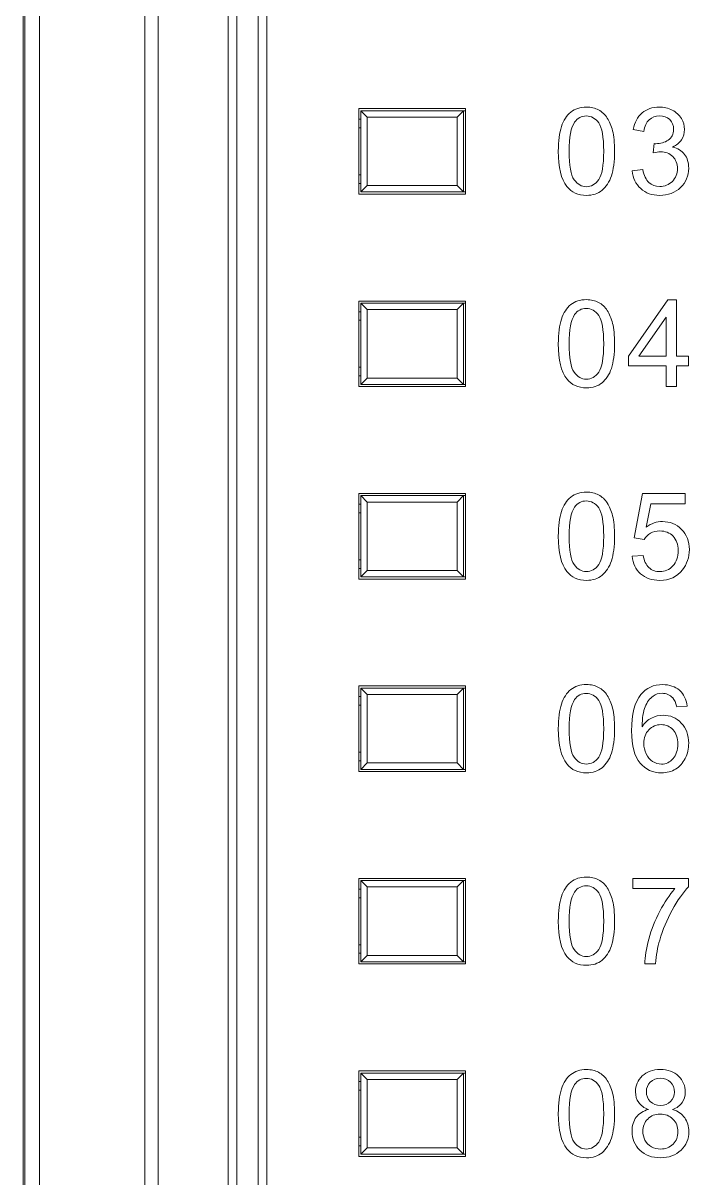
# Model space of a CAD drawing. Header units: millimetres. Extents: x 33157 to 59611, y -29750 to 1750.
# Drawn here: x 53530.83 to 53546.43, y -3636.7 to -3609.7 of the extents above; entities that cross this region are included whole.
import ezdxf

# ---------------------------------------------------------------- set-up
doc = ezdxf.new("R2010")
doc.units = ezdxf.units.MM
doc.layers.add('layer 1', color=7, linetype='Continuous', lineweight=18)

msp = doc.modelspace()

# ---------------------------------------------------------------- linework, layer by layer
at = {"layer": 'layer 1', "lineweight": 9}
for p, q in [((53530.832, -3583.449), (53530.832, -3681.948)), ((53530.87, -3584.113), (53530.87, -3681.284)), ((53531.212, -3584.113), (53531.212, -3681.284)), ((53533.678, -3588.429), (53533.678, -3676.968)), ((53533.994, -3588.429), (53533.994, -3676.968)), ((53535.632, -3588.699), (53535.632, -3676.698)), ((53535.832, -3588.699), (53535.832, -3676.698)), ((53536.332, -3588.699), (53536.332, -3676.698)), ((53536.532, -3588.699), (53536.532, -3676.698)), ((53538.682, -3611.699), (53538.682, -3613.699)), ((53538.732, -3611.749), (53538.732, -3613.649)), ((53541.132, -3611.749), (53541.132, -3613.649)), ((53541.182, -3611.699), (53541.182, -3613.699)), ((53538.882, -3611.899), (53538.882, -3613.499)), ((53540.982, -3611.899), (53540.982, -3613.499)), ((53538.682, -3616.199), (53538.682, -3618.199)), ((53538.732, -3616.249), (53538.732, -3618.149)), ((53541.132, -3616.249), (53541.132, -3618.149)), ((53541.182, -3616.199), (53541.182, -3618.199)), ((53538.882, -3616.399), (53538.882, -3617.999)), ((53540.982, -3616.399), (53540.982, -3617.999)), ((53538.682, -3620.699), (53538.682, -3622.699)), ((53541.182, -3620.699), (53541.182, -3622.699)), ((53538.732, -3620.749), (53538.732, -3622.649)), ((53538.882, -3620.899), (53538.882, -3622.499)), ((53540.982, -3620.899), (53540.982, -3622.499)), ((53541.132, -3620.749), (53541.132, -3622.649)), ((53538.682, -3625.199), (53538.682, -3627.199)), ((53538.732, -3625.249), (53538.732, -3627.149)), ((53541.132, -3625.249), (53541.132, -3627.149)), ((53541.182, -3625.199), (53541.182, -3627.199)), ((53538.882, -3625.399), (53538.882, -3626.999)), ((53540.982, -3625.399), (53540.982, -3626.999)), ((53538.682, -3629.699), (53538.682, -3631.699)), ((53538.732, -3629.749), (53538.732, -3631.649)), ((53541.132, -3629.749), (53541.132, -3631.649)), ((53541.182, -3629.699), (53541.182, -3631.699)), ((53538.882, -3629.899), (53538.882, -3631.499)), ((53540.982, -3629.899), (53540.982, -3631.499)), ((53538.682, -3634.199), (53538.682, -3636.199)), ((53541.182, -3634.199), (53541.182, -3636.199)), ((53538.732, -3634.249), (53538.732, -3636.149)), ((53538.882, -3634.399), (53538.882, -3635.999)), ((53540.982, -3634.399), (53540.982, -3635.999)), ((53541.132, -3634.249), (53541.132, -3636.149))]:
    msp.add_line(p, q, dxfattribs=at)
for points in [[(53541.182, -3611.699), (53541.182, -3611.699), (53538.682, -3611.699), (53538.682, -3611.699)], [(53538.732, -3611.749), (53538.732, -3611.749), (53541.182, -3611.749), (53541.182, -3611.749)], [(53538.732, -3611.749), (53538.732, -3611.749), (53538.882, -3611.899), (53538.882, -3611.899)], [(53541.132, -3611.749), (53541.132, -3611.749), (53540.982, -3611.899), (53540.982, -3611.899)], [(53538.732, -3611.949), (53538.732, -3611.949), (53538.682, -3611.949), (53538.682, -3611.949)], [(53540.982, -3611.899), (53540.982, -3611.899), (53538.882, -3611.899), (53538.882, -3611.899)], [(53538.732, -3612.149), (53538.732, -3612.149), (53538.682, -3612.149), (53538.682, -3612.149)], [(53538.682, -3613.249), (53538.682, -3613.249), (53538.732, -3613.249), (53538.732, -3613.249)], [(53538.682, -3613.449), (53538.682, -3613.449), (53538.732, -3613.449), (53538.732, -3613.449)], [(53538.732, -3613.649), (53538.732, -3613.649), (53541.182, -3613.649), (53541.182, -3613.649)], [(53538.732, -3613.649), (53538.732, -3613.649), (53538.882, -3613.499), (53538.882, -3613.499)], [(53538.882, -3613.499), (53538.882, -3613.499), (53540.982, -3613.499), (53540.982, -3613.499)], [(53541.132, -3613.649), (53541.132, -3613.649), (53540.982, -3613.499), (53540.982, -3613.499)], [(53538.682, -3613.699), (53538.682, -3613.699), (53541.182, -3613.699), (53541.182, -3613.699)], [(53541.182, -3616.199), (53541.182, -3616.199), (53538.682, -3616.199), (53538.682, -3616.199)], [(53538.732, -3616.249), (53538.732, -3616.249), (53541.182, -3616.249), (53541.182, -3616.249)], [(53538.732, -3616.249), (53538.732, -3616.249), (53538.882, -3616.399), (53538.882, -3616.399)], [(53541.132, -3616.249), (53541.132, -3616.249), (53540.982, -3616.399), (53540.982, -3616.399)], [(53538.732, -3616.449), (53538.732, -3616.449), (53538.682, -3616.449), (53538.682, -3616.449)], [(53538.732, -3616.649), (53538.732, -3616.649), (53538.682, -3616.649), (53538.682, -3616.649)], [(53540.982, -3616.399), (53540.982, -3616.399), (53538.882, -3616.399), (53538.882, -3616.399)], [(53538.682, -3617.749), (53538.682, -3617.749), (53538.732, -3617.749), (53538.732, -3617.749)], [(53538.682, -3617.949), (53538.682, -3617.949), (53538.732, -3617.949), (53538.732, -3617.949)], [(53538.732, -3618.149), (53538.732, -3618.149), (53538.882, -3617.999), (53538.882, -3617.999)], [(53538.882, -3617.999), (53538.882, -3617.999), (53540.982, -3617.999), (53540.982, -3617.999)], [(53541.132, -3618.149), (53541.132, -3618.149), (53540.982, -3617.999), (53540.982, -3617.999)], [(53538.682, -3618.199), (53538.682, -3618.199), (53541.182, -3618.199), (53541.182, -3618.199)], [(53538.732, -3618.149), (53538.732, -3618.149), (53541.182, -3618.149), (53541.182, -3618.149)], [(53541.182, -3620.699), (53541.182, -3620.699), (53538.682, -3620.699), (53538.682, -3620.699)], [(53538.732, -3620.949), (53538.732, -3620.949), (53538.682, -3620.949), (53538.682, -3620.949)], [(53538.732, -3620.749), (53538.732, -3620.749), (53541.182, -3620.749), (53541.182, -3620.749)], [(53538.732, -3620.749), (53538.732, -3620.749), (53538.882, -3620.899), (53538.882, -3620.899)], [(53540.982, -3620.899), (53540.982, -3620.899), (53538.882, -3620.899), (53538.882, -3620.899)], [(53541.132, -3620.749), (53541.132, -3620.749), (53540.982, -3620.899), (53540.982, -3620.899)], [(53538.732, -3621.149), (53538.732, -3621.149), (53538.682, -3621.149), (53538.682, -3621.149)], [(53538.682, -3622.249), (53538.682, -3622.249), (53538.732, -3622.249), (53538.732, -3622.249)], [(53538.682, -3622.449), (53538.682, -3622.449), (53538.732, -3622.449), (53538.732, -3622.449)], [(53538.732, -3622.649), (53538.732, -3622.649), (53538.882, -3622.499), (53538.882, -3622.499)], [(53538.882, -3622.499), (53538.882, -3622.499), (53540.982, -3622.499), (53540.982, -3622.499)], [(53541.132, -3622.649), (53541.132, -3622.649), (53540.982, -3622.499), (53540.982, -3622.499)], [(53538.682, -3622.699), (53538.682, -3622.699), (53541.182, -3622.699), (53541.182, -3622.699)], [(53538.732, -3622.649), (53538.732, -3622.649), (53541.182, -3622.649), (53541.182, -3622.649)], [(53541.182, -3625.199), (53541.182, -3625.199), (53538.682, -3625.199), (53538.682, -3625.199)], [(53538.732, -3625.249), (53538.732, -3625.249), (53541.182, -3625.249), (53541.182, -3625.249)], [(53538.732, -3625.249), (53538.732, -3625.249), (53538.882, -3625.399), (53538.882, -3625.399)], [(53541.132, -3625.249), (53541.132, -3625.249), (53540.982, -3625.399), (53540.982, -3625.399)], [(53538.732, -3625.449), (53538.732, -3625.449), (53538.682, -3625.449), (53538.682, -3625.449)], [(53540.982, -3625.399), (53540.982, -3625.399), (53538.882, -3625.399), (53538.882, -3625.399)], [(53538.732, -3625.649), (53538.732, -3625.649), (53538.682, -3625.649), (53538.682, -3625.649)], [(53538.682, -3626.749), (53538.682, -3626.749), (53538.732, -3626.749), (53538.732, -3626.749)], [(53538.682, -3626.949), (53538.682, -3626.949), (53538.732, -3626.949), (53538.732, -3626.949)], [(53538.732, -3627.149), (53538.732, -3627.149), (53541.182, -3627.149), (53541.182, -3627.149)], [(53538.732, -3627.149), (53538.732, -3627.149), (53538.882, -3626.999), (53538.882, -3626.999)], [(53538.882, -3626.999), (53538.882, -3626.999), (53540.982, -3626.999), (53540.982, -3626.999)], [(53541.132, -3627.149), (53541.132, -3627.149), (53540.982, -3626.999), (53540.982, -3626.999)], [(53538.682, -3627.199), (53538.682, -3627.199), (53541.182, -3627.199), (53541.182, -3627.199)], [(53541.182, -3629.699), (53541.182, -3629.699), (53538.682, -3629.699), (53538.682, -3629.699)], [(53538.732, -3629.749), (53538.732, -3629.749), (53541.182, -3629.749), (53541.182, -3629.749)], [(53538.732, -3629.749), (53538.732, -3629.749), (53538.882, -3629.899), (53538.882, -3629.899)], [(53541.132, -3629.749), (53541.132, -3629.749), (53540.982, -3629.899), (53540.982, -3629.899)], [(53538.732, -3629.949), (53538.732, -3629.949), (53538.682, -3629.949), (53538.682, -3629.949)], [(53538.732, -3630.149), (53538.732, -3630.149), (53538.682, -3630.149), (53538.682, -3630.149)], [(53540.982, -3629.899), (53540.982, -3629.899), (53538.882, -3629.899), (53538.882, -3629.899)], [(53538.682, -3631.249), (53538.682, -3631.249), (53538.732, -3631.249), (53538.732, -3631.249)], [(53538.682, -3631.449), (53538.682, -3631.449), (53538.732, -3631.449), (53538.732, -3631.449)], [(53538.732, -3631.649), (53538.732, -3631.649), (53538.882, -3631.499), (53538.882, -3631.499)], [(53538.882, -3631.499), (53538.882, -3631.499), (53540.982, -3631.499), (53540.982, -3631.499)], [(53541.132, -3631.649), (53541.132, -3631.649), (53540.982, -3631.499), (53540.982, -3631.499)], [(53538.682, -3631.699), (53538.682, -3631.699), (53541.182, -3631.699), (53541.182, -3631.699)], [(53538.732, -3631.649), (53538.732, -3631.649), (53541.182, -3631.649), (53541.182, -3631.649)], [(53541.182, -3634.199), (53541.182, -3634.199), (53538.682, -3634.199), (53538.682, -3634.199)], [(53538.732, -3634.449), (53538.732, -3634.449), (53538.682, -3634.449), (53538.682, -3634.449)], [(53538.732, -3634.249), (53538.732, -3634.249), (53541.182, -3634.249), (53541.182, -3634.249)], [(53538.732, -3634.249), (53538.732, -3634.249), (53538.882, -3634.399), (53538.882, -3634.399)], [(53540.982, -3634.399), (53540.982, -3634.399), (53538.882, -3634.399), (53538.882, -3634.399)], [(53541.132, -3634.249), (53541.132, -3634.249), (53540.982, -3634.399), (53540.982, -3634.399)], [(53538.732, -3634.649), (53538.732, -3634.649), (53538.682, -3634.649), (53538.682, -3634.649)], [(53538.682, -3635.749), (53538.682, -3635.749), (53538.732, -3635.749), (53538.732, -3635.749)], [(53538.682, -3635.949), (53538.682, -3635.949), (53538.732, -3635.949), (53538.732, -3635.949)], [(53538.732, -3636.149), (53538.732, -3636.149), (53538.882, -3635.999), (53538.882, -3635.999)], [(53538.882, -3635.999), (53538.882, -3635.999), (53540.982, -3635.999), (53540.982, -3635.999)], [(53541.132, -3636.149), (53541.132, -3636.149), (53540.982, -3635.999), (53540.982, -3635.999)], [(53538.682, -3636.199), (53538.682, -3636.199), (53541.182, -3636.199), (53541.182, -3636.199)], [(53538.732, -3636.149), (53538.732, -3636.149), (53541.182, -3636.149), (53541.182, -3636.149)]]:
    msp.add_open_spline(points, degree=3, dxfattribs=at)
at = {"layer": 'layer 1'}
for points, knots in [([(53543.35, -3612.698), (53543.35, -3612.459), (53543.375, -3612.267), (53543.424, -3612.121), (53543.473, -3611.974), (53543.546, -3611.862), (53543.643, -3611.783), (53543.739, -3611.705), (53543.861, -3611.666), (53544.008, -3611.666), (53544.116, -3611.666), (53544.211, -3611.688), (53544.293, -3611.731), (53544.375, -3611.775), (53544.443, -3611.838), (53544.496, -3611.92), (53544.548, -3612.002), (53544.59, -3612.102), (53544.62, -3612.22), (53544.65, -3612.339), (53544.666, -3612.498), (53544.666, -3612.698), (53544.666, -3612.935), (53544.641, -3613.127), (53544.593, -3613.273), (53544.544, -3613.419), (53544.471, -3613.531), (53544.374, -3613.61), (53544.278, -3613.689), (53544.156, -3613.729), (53544.008, -3613.729), (53543.814, -3613.729), (53543.661, -3613.66), (53543.55, -3613.521), (53543.417, -3613.352), (53543.35, -3613.077), (53543.35, -3612.698)], [0, 0, 0, 0, 140359.921363, 140359.921363, 140359.921363, 280719.842726, 280719.842726, 280719.842726, 421079.76409, 421079.76409, 421079.76409, 561439.685453, 561439.685453, 561439.685453, 701799.606816, 701799.606816, 701799.606816, 842159.528179, 842159.528179, 842159.528179, 982519.449542, 982519.449542, 982519.449542, 1122879.370906, 1122879.370906, 1122879.370906, 1263239.292269, 1263239.292269, 1263239.292269, 1403599.213632, 1403599.213632, 1403599.213632, 1543959.134995, 1543959.134995, 1543959.134995, 1684319.056358, 1684319.056358, 1684319.056358, 1684319.056358]), ([(53545.077, -3613.159), (53545.077, -3613.159), (53545.325, -3613.125), (53545.325, -3613.125), (53545.354, -3613.266), (53545.402, -3613.368), (53545.47, -3613.43), (53545.538, -3613.492), (53545.622, -3613.523), (53545.721, -3613.523), (53545.839, -3613.523), (53545.938, -3613.482), (53546.018, -3613.402), (53546.098, -3613.321), (53546.138, -3613.22), (53546.138, -3613.101), (53546.138, -3612.987), (53546.101, -3612.893), (53546.026, -3612.819), (53545.952, -3612.745), (53545.857, -3612.708), (53545.742, -3612.708), (53545.695, -3612.708), (53545.637, -3612.717), (53545.566, -3612.736), (53545.566, -3612.736), (53545.594, -3612.518), (53545.594, -3612.518), (53545.611, -3612.52), (53545.624, -3612.521), (53545.634, -3612.521), (53545.74, -3612.521), (53545.835, -3612.493), (53545.921, -3612.438), (53546.005, -3612.383), (53546.048, -3612.299), (53546.048, -3612.184), (53546.048, -3612.093), (53546.017, -3612.018), (53545.955, -3611.958), (53545.893, -3611.899), (53545.814, -3611.869), (53545.716, -3611.869), (53545.62, -3611.869), (53545.539, -3611.9), (53545.475, -3611.961), (53545.41, -3612.022), (53545.369, -3612.114), (53545.351, -3612.236), (53545.351, -3612.236), (53545.102, -3612.191), (53545.102, -3612.191), (53545.133, -3612.024), (53545.201, -3611.895), (53545.309, -3611.803), (53545.416, -3611.712), (53545.55, -3611.666), (53545.71, -3611.666), (53545.82, -3611.666), (53545.922, -3611.689), (53546.015, -3611.737), (53546.108, -3611.784), (53546.179, -3611.848), (53546.228, -3611.93), (53546.277, -3612.012), (53546.302, -3612.098), (53546.302, -3612.19), (53546.302, -3612.277), (53546.278, -3612.356), (53546.232, -3612.427), (53546.184, -3612.499), (53546.115, -3612.556), (53546.023, -3612.598), (53546.143, -3612.625), (53546.235, -3612.683), (53546.302, -3612.77), (53546.367, -3612.856), (53546.4, -3612.966), (53546.4, -3613.096), (53546.4, -3613.272), (53546.336, -3613.422), (53546.208, -3613.545), (53546.079, -3613.668), (53545.916, -3613.729), (53545.719, -3613.729), (53545.542, -3613.729), (53545.395, -3613.676), (53545.278, -3613.57), (53545.16, -3613.464), (53545.093, -3613.327), (53545.077, -3613.159)], [0, 0, 0, 0, 136442.40386, 136442.40386, 136442.40386, 272884.807719, 272884.807719, 272884.807719, 409327.211579, 409327.211579, 409327.211579, 545769.615439, 545769.615439, 545769.615439, 682212.019298, 682212.019298, 682212.019298, 818654.423158, 818654.423158, 818654.423158, 955096.827018, 955096.827018, 955096.827018, 1091539.230878, 1091539.230878, 1091539.230878, 1227981.634737, 1227981.634737, 1227981.634737, 1364424.038597, 1364424.038597, 1364424.038597, 1500866.442457, 1500866.442457, 1500866.442457, 1637308.846316, 1637308.846316, 1637308.846316, 1773751.250176, 1773751.250176, 1773751.250176, 1910193.654036, 1910193.654036, 1910193.654036, 2046636.057895, 2046636.057895, 2046636.057895, 2183078.461755, 2183078.461755, 2183078.461755, 2319520.865615, 2319520.865615, 2319520.865615, 2455963.269474, 2455963.269474, 2455963.269474, 2592405.673334, 2592405.673334, 2592405.673334, 2728848.077194, 2728848.077194, 2728848.077194, 2865290.481053, 2865290.481053, 2865290.481053, 3001732.884913, 3001732.884913, 3001732.884913, 3138175.288773, 3138175.288773, 3138175.288773, 3274617.692633, 3274617.692633, 3274617.692633, 3411060.096492, 3411060.096492, 3411060.096492, 3547502.500352, 3547502.500352, 3547502.500352, 3683944.904212, 3683944.904212, 3683944.904212, 3820387.308071, 3820387.308071, 3820387.308071, 3956829.711931, 3956829.711931, 3956829.711931, 4093272.115791, 4093272.115791, 4093272.115791, 4093272.115791]), ([(53543.604, -3612.699), (53543.604, -3613.031), (53543.643, -3613.252), (53543.721, -3613.362), (53543.798, -3613.471), (53543.894, -3613.526), (53544.008, -3613.526), (53544.122, -3613.526), (53544.218, -3613.471), (53544.295, -3613.361), (53544.373, -3613.251), (53544.412, -3613.03), (53544.412, -3612.699), (53544.412, -3612.366), (53544.373, -3612.145), (53544.295, -3612.036), (53544.218, -3611.926), (53544.121, -3611.872), (53544.005, -3611.872), (53543.891, -3611.872), (53543.8, -3611.92), (53543.732, -3612.017), (53543.647, -3612.14), (53543.604, -3612.367), (53543.604, -3612.699)], [0, 0, 0, 0, 143627.465312, 143627.465312, 143627.465312, 287254.930623, 287254.930623, 287254.930623, 430882.395935, 430882.395935, 430882.395935, 574509.861246, 574509.861246, 574509.861246, 718137.326558, 718137.326558, 718137.326558, 861764.791869, 861764.791869, 861764.791869, 1005392.257181, 1005392.257181, 1005392.257181, 1149019.722492, 1149019.722492, 1149019.722492, 1149019.722492]), ([(53543.35, -3617.199), (53543.35, -3616.96), (53543.375, -3616.767), (53543.424, -3616.621), (53543.473, -3616.475), (53543.546, -3616.363), (53543.643, -3616.284), (53543.739, -3616.206), (53543.861, -3616.167), (53544.008, -3616.167), (53544.116, -3616.167), (53544.211, -3616.188), (53544.294, -3616.232), (53544.375, -3616.276), (53544.443, -3616.339), (53544.496, -3616.421), (53544.549, -3616.503), (53544.59, -3616.603), (53544.62, -3616.721), (53544.651, -3616.839), (53544.666, -3616.999), (53544.666, -3617.199), (53544.666, -3617.436), (53544.641, -3617.628), (53544.593, -3617.773), (53544.544, -3617.92), (53544.471, -3618.032), (53544.374, -3618.111), (53544.278, -3618.19), (53544.156, -3618.23), (53544.008, -3618.23), (53543.814, -3618.23), (53543.661, -3618.16), (53543.55, -3618.022), (53543.417, -3617.852), (53543.35, -3617.578), (53543.35, -3617.199)], [0, 0, 0, 0, 140366.138497, 140366.138497, 140366.138497, 280732.276993, 280732.276993, 280732.276993, 421098.41549, 421098.41549, 421098.41549, 561464.553986, 561464.553986, 561464.553986, 701830.692483, 701830.692483, 701830.692483, 842196.830979, 842196.830979, 842196.830979, 982562.969476, 982562.969476, 982562.969476, 1122929.107973, 1122929.107973, 1122929.107973, 1263295.246469, 1263295.246469, 1263295.246469, 1403661.384966, 1403661.384966, 1403661.384966, 1544027.523462, 1544027.523462, 1544027.523462, 1684393.661959, 1684393.661959, 1684393.661959, 1684393.661959]), ([(53543.604, -3617.2), (53543.604, -3617.532), (53543.643, -3617.753), (53543.721, -3617.862), (53543.798, -3617.972), (53543.894, -3618.026), (53544.008, -3618.026), (53544.122, -3618.026), (53544.218, -3617.971), (53544.295, -3617.862), (53544.373, -3617.752), (53544.412, -3617.531), (53544.412, -3617.2), (53544.412, -3616.867), (53544.373, -3616.646), (53544.295, -3616.537), (53544.218, -3616.427), (53544.121, -3616.373), (53544.005, -3616.373), (53543.891, -3616.373), (53543.8, -3616.421), (53543.732, -3616.517), (53543.647, -3616.64), (53543.604, -3616.868), (53543.604, -3617.2)], [0, 0, 0, 0, 143633.827863, 143633.827863, 143633.827863, 287267.655725, 287267.655725, 287267.655725, 430901.483588, 430901.483588, 430901.483588, 574535.311451, 574535.311451, 574535.311451, 718169.139314, 718169.139314, 718169.139314, 861802.967176, 861802.967176, 861802.967176, 1005436.795039, 1005436.795039, 1005436.795039, 1149070.622902, 1149070.622902, 1149070.622902, 1149070.622902]), ([(53545.87, -3618.196), (53545.87, -3618.196), (53545.87, -3617.713), (53545.87, -3617.713), (53545.87, -3617.713), (53544.992, -3617.713), (53544.992, -3617.713), (53544.992, -3617.713), (53544.992, -3617.485), (53544.992, -3617.485), (53544.992, -3617.485), (53545.915, -3616.175), (53545.915, -3616.175), (53545.915, -3616.175), (53546.118, -3616.175), (53546.118, -3616.175), (53546.118, -3616.175), (53546.118, -3617.485), (53546.118, -3617.485), (53546.118, -3617.485), (53546.392, -3617.485), (53546.392, -3617.485), (53546.392, -3617.485), (53546.392, -3617.713), (53546.392, -3617.713), (53546.392, -3617.713), (53546.118, -3617.713), (53546.118, -3617.713), (53546.118, -3617.713), (53546.118, -3618.196), (53546.118, -3618.196), (53546.118, -3618.196), (53545.87, -3618.196), (53545.87, -3618.196)], [0, 0, 0, 0, 140795.65488, 140795.65488, 140795.65488, 281591.309759, 281591.309759, 281591.309759, 422386.964639, 422386.964639, 422386.964639, 563182.619518, 563182.619518, 563182.619518, 703978.274398, 703978.274398, 703978.274398, 844773.929277, 844773.929277, 844773.929277, 985569.584157, 985569.584157, 985569.584157, 1126365.239037, 1126365.239037, 1126365.239037, 1267160.893916, 1267160.893916, 1267160.893916, 1407956.548796, 1407956.548796, 1407956.548796, 1548752.203675, 1548752.203675, 1548752.203675, 1548752.203675]), ([(53545.87, -3617.485), (53545.87, -3617.485), (53545.87, -3616.575), (53545.87, -3616.575), (53545.87, -3616.575), (53545.236, -3617.485), (53545.236, -3617.485), (53545.236, -3617.485), (53545.87, -3617.485), (53545.87, -3617.485)], [0, 0, 0, 0, 159357.018388, 159357.018388, 159357.018388, 318714.036775, 318714.036775, 318714.036775, 478071.055163, 478071.055163, 478071.055163, 478071.055163]), ([(53543.35, -3621.699), (53543.35, -3621.46), (53543.375, -3621.267), (53543.424, -3621.121), (53543.473, -3620.975), (53543.546, -3620.863), (53543.643, -3620.784), (53543.739, -3620.706), (53543.861, -3620.667), (53544.008, -3620.667), (53544.116, -3620.667), (53544.211, -3620.688), (53544.293, -3620.732), (53544.375, -3620.776), (53544.443, -3620.839), (53544.496, -3620.921), (53544.548, -3621.003), (53544.59, -3621.103), (53544.62, -3621.221), (53544.65, -3621.339), (53544.666, -3621.499), (53544.666, -3621.699), (53544.666, -3621.936), (53544.641, -3622.128), (53544.593, -3622.273), (53544.544, -3622.42), (53544.471, -3622.532), (53544.374, -3622.611), (53544.278, -3622.69), (53544.156, -3622.73), (53544.008, -3622.73), (53543.814, -3622.73), (53543.661, -3622.66), (53543.55, -3622.522), (53543.417, -3622.352), (53543.35, -3622.078), (53543.35, -3621.699)], [0, 0, 0, 0, 140372.354771, 140372.354771, 140372.354771, 280744.709542, 280744.709542, 280744.709542, 421117.064313, 421117.064313, 421117.064313, 561489.419084, 561489.419084, 561489.419084, 701861.773855, 701861.773855, 701861.773855, 842234.128626, 842234.128626, 842234.128626, 982606.483397, 982606.483397, 982606.483397, 1122978.838168, 1122978.838168, 1122978.838168, 1263351.192939, 1263351.192939, 1263351.192939, 1403723.54771, 1403723.54771, 1403723.54771, 1544095.902481, 1544095.902481, 1544095.902481, 1684468.257252, 1684468.257252, 1684468.257252, 1684468.257252]), ([(53545.077, -3622.165), (53545.077, -3622.165), (53545.336, -3622.145), (53545.336, -3622.145), (53545.356, -3622.272), (53545.4, -3622.367), (53545.47, -3622.431), (53545.54, -3622.494), (53545.625, -3622.526), (53545.725, -3622.526), (53545.846, -3622.526), (53545.947, -3622.481), (53546.029, -3622.391), (53546.111, -3622.301), (53546.152, -3622.182), (53546.152, -3622.033), (53546.152, -3621.891), (53546.113, -3621.78), (53546.034, -3621.698), (53545.956, -3621.616), (53545.852, -3621.575), (53545.723, -3621.575), (53545.642, -3621.575), (53545.57, -3621.594), (53545.506, -3621.63), (53545.443, -3621.667), (53545.393, -3621.715), (53545.356, -3621.773), (53545.356, -3621.773), (53545.122, -3621.739), (53545.122, -3621.739), (53545.122, -3621.739), (53545.317, -3620.7), (53545.317, -3620.7), (53545.317, -3620.7), (53546.319, -3620.7), (53546.319, -3620.7), (53546.319, -3620.7), (53546.319, -3620.938), (53546.319, -3620.938), (53546.319, -3620.938), (53545.515, -3620.938), (53545.515, -3620.938), (53545.515, -3620.938), (53545.407, -3621.483), (53545.407, -3621.483), (53545.528, -3621.398), (53545.655, -3621.355), (53545.788, -3621.355), (53545.963, -3621.355), (53546.112, -3621.416), (53546.233, -3621.539), (53546.354, -3621.661), (53546.415, -3621.818), (53546.415, -3622.01), (53546.415, -3622.193), (53546.361, -3622.351), (53546.255, -3622.484), (53546.126, -3622.648), (53545.949, -3622.73), (53545.725, -3622.73), (53545.542, -3622.73), (53545.392, -3622.678), (53545.276, -3622.575), (53545.16, -3622.472), (53545.093, -3622.335), (53545.077, -3622.165)], [0, 0, 0, 0, 137405.033775, 137405.033775, 137405.033775, 274810.06755, 274810.06755, 274810.06755, 412215.101325, 412215.101325, 412215.101325, 549620.1351, 549620.1351, 549620.1351, 687025.168875, 687025.168875, 687025.168875, 824430.20265, 824430.20265, 824430.20265, 961835.236425, 961835.236425, 961835.236425, 1099240.2702, 1099240.2702, 1099240.2702, 1236645.303975, 1236645.303975, 1236645.303975, 1374050.33775, 1374050.33775, 1374050.33775, 1511455.371525, 1511455.371525, 1511455.371525, 1648860.4053, 1648860.4053, 1648860.4053, 1786265.439076, 1786265.439076, 1786265.439076, 1923670.472851, 1923670.472851, 1923670.472851, 2061075.506626, 2061075.506626, 2061075.506626, 2198480.540401, 2198480.540401, 2198480.540401, 2335885.574176, 2335885.574176, 2335885.574176, 2473290.607951, 2473290.607951, 2473290.607951, 2610695.641726, 2610695.641726, 2610695.641726, 2748100.675501, 2748100.675501, 2748100.675501, 2885505.709276, 2885505.709276, 2885505.709276, 3022910.743051, 3022910.743051, 3022910.743051, 3022910.743051]), ([(53543.604, -3621.7), (53543.604, -3622.032), (53543.643, -3622.253), (53543.721, -3622.362), (53543.798, -3622.472), (53543.894, -3622.526), (53544.008, -3622.526), (53544.122, -3622.526), (53544.218, -3622.471), (53544.295, -3622.362), (53544.373, -3622.252), (53544.412, -3622.031), (53544.412, -3621.7), (53544.412, -3621.367), (53544.373, -3621.146), (53544.295, -3621.037), (53544.218, -3620.927), (53544.121, -3620.873), (53544.005, -3620.873), (53543.891, -3620.873), (53543.8, -3620.921), (53543.732, -3621.017), (53543.647, -3621.14), (53543.604, -3621.368), (53543.604, -3621.7)], [0, 0, 0, 0, 143640.189536, 143640.189536, 143640.189536, 287280.379071, 287280.379071, 287280.379071, 430920.568607, 430920.568607, 430920.568607, 574560.758142, 574560.758142, 574560.758142, 718200.947678, 718200.947678, 718200.947678, 861841.137214, 861841.137214, 861841.137214, 1005481.326749, 1005481.326749, 1005481.326749, 1149121.516285, 1149121.516285, 1149121.516285, 1149121.516285]), ([(53543.35, -3626.199), (53543.35, -3625.96), (53543.375, -3625.767), (53543.424, -3625.621), (53543.473, -3625.475), (53543.546, -3625.363), (53543.643, -3625.284), (53543.739, -3625.206), (53543.861, -3625.167), (53544.008, -3625.167), (53544.116, -3625.167), (53544.211, -3625.188), (53544.293, -3625.232), (53544.375, -3625.276), (53544.443, -3625.339), (53544.496, -3625.421), (53544.548, -3625.503), (53544.59, -3625.603), (53544.62, -3625.721), (53544.65, -3625.839), (53544.666, -3625.999), (53544.666, -3626.199), (53544.666, -3626.436), (53544.641, -3626.628), (53544.593, -3626.773), (53544.544, -3626.92), (53544.471, -3627.032), (53544.374, -3627.111), (53544.278, -3627.19), (53544.156, -3627.23), (53544.008, -3627.23), (53543.814, -3627.23), (53543.661, -3627.16), (53543.55, -3627.022), (53543.417, -3626.852), (53543.35, -3626.578), (53543.35, -3626.199)], [0, 0, 0, 0, 140378.571912, 140378.571912, 140378.571912, 280757.143823, 280757.143823, 280757.143823, 421135.715735, 421135.715735, 421135.715735, 561514.287646, 561514.287646, 561514.287646, 701892.859558, 701892.859558, 701892.859558, 842271.43147, 842271.43147, 842271.43147, 982650.003381, 982650.003381, 982650.003381, 1123028.575293, 1123028.575293, 1123028.575293, 1263407.147205, 1263407.147205, 1263407.147205, 1403785.719116, 1403785.719116, 1403785.719116, 1544164.291028, 1544164.291028, 1544164.291028, 1684542.862939, 1684542.862939, 1684542.862939, 1684542.862939]), ([(53546.367, -3625.669), (53546.367, -3625.669), (53546.121, -3625.689), (53546.121, -3625.689), (53546.099, -3625.591), (53546.067, -3625.52), (53546.026, -3625.476), (53545.959, -3625.405), (53545.876, -3625.37), (53545.777, -3625.37), (53545.698, -3625.37), (53545.627, -3625.392), (53545.566, -3625.436), (53545.488, -3625.493), (53545.427, -3625.576), (53545.382, -3625.685), (53545.336, -3625.795), (53545.313, -3625.95), (53545.311, -3626.152), (53545.371, -3626.061), (53545.444, -3625.993), (53545.531, -3625.95), (53545.617, -3625.906), (53545.708, -3625.883), (53545.803, -3625.883), (53545.968, -3625.883), (53546.109, -3625.945), (53546.226, -3626.066), (53546.342, -3626.188), (53546.4, -3626.345), (53546.4, -3626.539), (53546.4, -3626.666), (53546.373, -3626.783), (53546.319, -3626.892), (53546.264, -3627.001), (53546.189, -3627.085), (53546.093, -3627.143), (53545.997, -3627.2), (53545.889, -3627.23), (53545.767, -3627.23), (53545.561, -3627.23), (53545.392, -3627.153), (53545.261, -3627.001), (53545.131, -3626.85), (53545.065, -3626.599), (53545.065, -3626.25), (53545.065, -3625.859), (53545.138, -3625.575), (53545.282, -3625.398), (53545.408, -3625.244), (53545.578, -3625.167), (53545.792, -3625.167), (53545.951, -3625.167), (53546.082, -3625.211), (53546.184, -3625.3), (53546.285, -3625.389), (53546.346, -3625.512), (53546.367, -3625.669)], [0, 0, 0, 0, 137877.668772, 137877.668772, 137877.668772, 275755.337545, 275755.337545, 275755.337545, 413633.006317, 413633.006317, 413633.006317, 551510.675089, 551510.675089, 551510.675089, 689388.343861, 689388.343861, 689388.343861, 827266.012634, 827266.012634, 827266.012634, 965143.681406, 965143.681406, 965143.681406, 1103021.350178, 1103021.350178, 1103021.350178, 1240899.01895, 1240899.01895, 1240899.01895, 1378776.687723, 1378776.687723, 1378776.687723, 1516654.356495, 1516654.356495, 1516654.356495, 1654532.025267, 1654532.025267, 1654532.025267, 1792409.694039, 1792409.694039, 1792409.694039, 1930287.362812, 1930287.362812, 1930287.362812, 2068165.031584, 2068165.031584, 2068165.031584, 2206042.700356, 2206042.700356, 2206042.700356, 2343920.369128, 2343920.369128, 2343920.369128, 2481798.037901, 2481798.037901, 2481798.037901, 2619675.706673, 2619675.706673, 2619675.706673, 2619675.706673]), ([(53543.604, -3626.2), (53543.604, -3626.532), (53543.643, -3626.753), (53543.721, -3626.862), (53543.798, -3626.972), (53543.894, -3627.026), (53544.008, -3627.026), (53544.122, -3627.026), (53544.218, -3626.971), (53544.295, -3626.862), (53544.373, -3626.752), (53544.412, -3626.531), (53544.412, -3626.2), (53544.412, -3625.867), (53544.373, -3625.646), (53544.295, -3625.537), (53544.218, -3625.427), (53544.121, -3625.373), (53544.005, -3625.373), (53543.891, -3625.373), (53543.8, -3625.421), (53543.732, -3625.517), (53543.647, -3625.64), (53543.604, -3625.868), (53543.604, -3626.2)], [0, 0, 0, 0, 143646.552096, 143646.552096, 143646.552096, 287293.104191, 287293.104191, 287293.104191, 430939.656287, 430939.656287, 430939.656287, 574586.208383, 574586.208383, 574586.208383, 718232.760478, 718232.760478, 718232.760478, 861879.312574, 861879.312574, 861879.312574, 1005525.864669, 1005525.864669, 1005525.864669, 1149172.416765, 1149172.416765, 1149172.416765, 1149172.416765]), ([(53545.351, -3626.541), (53545.351, -3626.627), (53545.369, -3626.708), (53545.405, -3626.787), (53545.441, -3626.865), (53545.492, -3626.924), (53545.557, -3626.965), (53545.621, -3627.006), (53545.69, -3627.026), (53545.763, -3627.026), (53545.869, -3627.026), (53545.959, -3626.984), (53546.034, -3626.899), (53546.109, -3626.815), (53546.146, -3626.7), (53546.146, -3626.555), (53546.146, -3626.415), (53546.109, -3626.305), (53546.035, -3626.224), (53545.962, -3626.144), (53545.867, -3626.104), (53545.753, -3626.104), (53545.641, -3626.104), (53545.546, -3626.144), (53545.468, -3626.224), (53545.39, -3626.305), (53545.351, -3626.41), (53545.351, -3626.541)], [0, 0, 0, 0, 142357.388304, 142357.388304, 142357.388304, 284714.776607, 284714.776607, 284714.776607, 427072.164911, 427072.164911, 427072.164911, 569429.553215, 569429.553215, 569429.553215, 711786.941518, 711786.941518, 711786.941518, 854144.329822, 854144.329822, 854144.329822, 996501.718126, 996501.718126, 996501.718126, 1138859.106429, 1138859.106429, 1138859.106429, 1281216.494733, 1281216.494733, 1281216.494733, 1281216.494733]), ([(53543.35, -3630.699), (53543.35, -3630.46), (53543.375, -3630.267), (53543.424, -3630.121), (53543.473, -3629.975), (53543.546, -3629.863), (53543.643, -3629.784), (53543.739, -3629.706), (53543.861, -3629.667), (53544.008, -3629.667), (53544.116, -3629.667), (53544.211, -3629.688), (53544.293, -3629.732), (53544.375, -3629.776), (53544.443, -3629.839), (53544.496, -3629.921), (53544.548, -3630.003), (53544.59, -3630.103), (53544.62, -3630.221), (53544.65, -3630.339), (53544.666, -3630.499), (53544.666, -3630.699), (53544.666, -3630.936), (53544.641, -3631.128), (53544.593, -3631.273), (53544.544, -3631.42), (53544.471, -3631.532), (53544.374, -3631.611), (53544.278, -3631.69), (53544.156, -3631.73), (53544.008, -3631.73), (53543.814, -3631.73), (53543.661, -3631.66), (53543.55, -3631.522), (53543.417, -3631.352), (53543.35, -3631.078), (53543.35, -3630.699)], [0, 0, 0, 0, 140384.789666, 140384.789666, 140384.789666, 280769.579331, 280769.579331, 280769.579331, 421154.368997, 421154.368997, 421154.368997, 561539.158662, 561539.158662, 561539.158662, 701923.948328, 701923.948328, 701923.948328, 842308.737994, 842308.737994, 842308.737994, 982693.527659, 982693.527659, 982693.527659, 1123078.317325, 1123078.317325, 1123078.317325, 1263463.106991, 1263463.106991, 1263463.106991, 1403847.896656, 1403847.896656, 1403847.896656, 1544232.686322, 1544232.686322, 1544232.686322, 1684617.475987, 1684617.475987, 1684617.475987, 1684617.475987]), ([(53543.604, -3630.7), (53543.604, -3631.032), (53543.643, -3631.253), (53543.721, -3631.362), (53543.798, -3631.472), (53543.894, -3631.526), (53544.008, -3631.526), (53544.122, -3631.526), (53544.218, -3631.471), (53544.295, -3631.362), (53544.373, -3631.252), (53544.412, -3631.031), (53544.412, -3630.7), (53544.412, -3630.367), (53544.373, -3630.146), (53544.295, -3630.037), (53544.218, -3629.927), (53544.121, -3629.873), (53544.005, -3629.873), (53543.891, -3629.873), (53543.8, -3629.921), (53543.732, -3630.017), (53543.647, -3630.14), (53543.604, -3630.368), (53543.604, -3630.7)], [0, 0, 0, 0, 143652.915284, 143652.915284, 143652.915284, 287305.830568, 287305.830568, 287305.830568, 430958.745852, 430958.745852, 430958.745852, 574611.661136, 574611.661136, 574611.661136, 718264.57642, 718264.57642, 718264.57642, 861917.491705, 861917.491705, 861917.491705, 1005570.406989, 1005570.406989, 1005570.406989, 1149223.322273, 1149223.322273, 1149223.322273, 1149223.322273]), ([(53545.091, -3629.938), (53545.091, -3629.938), (53545.091, -3629.7), (53545.091, -3629.7), (53545.091, -3629.7), (53546.398, -3629.7), (53546.398, -3629.7), (53546.398, -3629.7), (53546.398, -3629.892), (53546.398, -3629.892), (53546.269, -3630.029), (53546.141, -3630.211), (53546.015, -3630.438), (53545.889, -3630.666), (53545.791, -3630.899), (53545.722, -3631.14), (53545.673, -3631.309), (53545.641, -3631.494), (53545.627, -3631.696), (53545.627, -3631.696), (53545.373, -3631.696), (53545.373, -3631.696), (53545.376, -3631.537), (53545.407, -3631.344), (53545.467, -3631.119), (53545.526, -3630.893), (53545.612, -3630.676), (53545.723, -3630.467), (53545.835, -3630.257), (53545.953, -3630.081), (53546.079, -3629.938), (53546.079, -3629.938), (53545.091, -3629.938), (53545.091, -3629.938)], [0, 0, 0, 0, 140813.661272, 140813.661272, 140813.661272, 281627.322545, 281627.322545, 281627.322545, 422440.983817, 422440.983817, 422440.983817, 563254.64509, 563254.64509, 563254.64509, 704068.306362, 704068.306362, 704068.306362, 844881.967635, 844881.967635, 844881.967635, 985695.628907, 985695.628907, 985695.628907, 1126509.29018, 1126509.29018, 1126509.29018, 1267322.951452, 1267322.951452, 1267322.951452, 1408136.612725, 1408136.612725, 1408136.612725, 1548950.273997, 1548950.273997, 1548950.273997, 1548950.273997]), ([(53543.35, -3635.199), (53543.35, -3634.96), (53543.375, -3634.767), (53543.424, -3634.621), (53543.473, -3634.475), (53543.546, -3634.363), (53543.643, -3634.284), (53543.739, -3634.206), (53543.861, -3634.167), (53544.008, -3634.167), (53544.116, -3634.167), (53544.211, -3634.188), (53544.293, -3634.232), (53544.375, -3634.276), (53544.443, -3634.339), (53544.496, -3634.421), (53544.548, -3634.503), (53544.59, -3634.603), (53544.62, -3634.721), (53544.65, -3634.839), (53544.666, -3634.999), (53544.666, -3635.199), (53544.666, -3635.436), (53544.641, -3635.628), (53544.593, -3635.773), (53544.544, -3635.92), (53544.471, -3636.032), (53544.374, -3636.111), (53544.278, -3636.19), (53544.156, -3636.23), (53544.008, -3636.23), (53543.814, -3636.23), (53543.661, -3636.16), (53543.55, -3636.022), (53543.417, -3635.852), (53543.35, -3635.578), (53543.35, -3635.199)], [0, 0, 0, 0, 140391.008033, 140391.008033, 140391.008033, 280782.016066, 280782.016066, 280782.016066, 421173.024099, 421173.024099, 421173.024099, 561564.032132, 561564.032132, 561564.032132, 701955.040165, 701955.040165, 701955.040165, 842346.048197, 842346.048197, 842346.048197, 982737.05623, 982737.05623, 982737.05623, 1123128.064263, 1123128.064263, 1123128.064263, 1263519.072296, 1263519.072296, 1263519.072296, 1403910.080329, 1403910.080329, 1403910.080329, 1544301.088362, 1544301.088362, 1544301.088362, 1684692.096395, 1684692.096395, 1684692.096395, 1684692.096395]), ([(53545.459, -3635.1), (53545.356, -3635.063), (53545.28, -3635.009), (53545.23, -3634.939), (53545.181, -3634.869), (53545.156, -3634.785), (53545.156, -3634.688), (53545.156, -3634.541), (53545.208, -3634.417), (53545.314, -3634.317), (53545.42, -3634.217), (53545.56, -3634.167), (53545.735, -3634.167), (53545.911, -3634.167), (53546.053, -3634.218), (53546.161, -3634.32), (53546.268, -3634.423), (53546.321, -3634.548), (53546.321, -3634.695), (53546.321, -3634.788), (53546.297, -3634.87), (53546.248, -3634.939), (53546.199, -3635.009), (53546.125, -3635.063), (53546.025, -3635.1), (53546.148, -3635.141), (53546.242, -3635.206), (53546.306, -3635.296), (53546.371, -3635.386), (53546.403, -3635.493), (53546.403, -3635.618), (53546.403, -3635.791), (53546.342, -3635.936), (53546.22, -3636.053), (53546.098, -3636.171), (53545.938, -3636.23), (53545.739, -3636.23), (53545.54, -3636.23), (53545.379, -3636.171), (53545.257, -3636.053), (53545.135, -3635.935), (53545.074, -3635.787), (53545.074, -3635.611), (53545.074, -3635.48), (53545.107, -3635.37), (53545.174, -3635.281), (53545.241, -3635.192), (53545.336, -3635.132), (53545.459, -3635.1)], [0, 0, 0, 0, 138761.453501, 138761.453501, 138761.453501, 277522.907002, 277522.907002, 277522.907002, 416284.360503, 416284.360503, 416284.360503, 555045.814004, 555045.814004, 555045.814004, 693807.267504, 693807.267504, 693807.267504, 832568.721005, 832568.721005, 832568.721005, 971330.174506, 971330.174506, 971330.174506, 1110091.628007, 1110091.628007, 1110091.628007, 1248853.081508, 1248853.081508, 1248853.081508, 1387614.535009, 1387614.535009, 1387614.535009, 1526375.98851, 1526375.98851, 1526375.98851, 1665137.442011, 1665137.442011, 1665137.442011, 1803898.895511, 1803898.895511, 1803898.895511, 1942660.349012, 1942660.349012, 1942660.349012, 2081421.802513, 2081421.802513, 2081421.802513, 2220183.256014, 2220183.256014, 2220183.256014, 2220183.256014]), ([(53543.604, -3635.2), (53543.604, -3635.532), (53543.643, -3635.753), (53543.721, -3635.862), (53543.798, -3635.972), (53543.894, -3636.026), (53544.008, -3636.026), (53544.122, -3636.026), (53544.218, -3635.971), (53544.295, -3635.862), (53544.373, -3635.752), (53544.412, -3635.531), (53544.412, -3635.2), (53544.412, -3634.867), (53544.373, -3634.646), (53544.295, -3634.537), (53544.218, -3634.427), (53544.121, -3634.373), (53544.005, -3634.373), (53543.891, -3634.373), (53543.8, -3634.421), (53543.732, -3634.517), (53543.647, -3634.64), (53543.604, -3634.868), (53543.604, -3635.2)], [0, 0, 0, 0, 143659.279101, 143659.279101, 143659.279101, 287318.558202, 287318.558202, 287318.558202, 430977.837303, 430977.837303, 430977.837303, 574637.116403, 574637.116403, 574637.116403, 718296.395504, 718296.395504, 718296.395504, 861955.674605, 861955.674605, 861955.674605, 1005614.953706, 1005614.953706, 1005614.953706, 1149274.232807, 1149274.232807, 1149274.232807, 1149274.232807]), ([(53545.41, -3634.679), (53545.41, -3634.775), (53545.44, -3634.853), (53545.501, -3634.914), (53545.562, -3634.974), (53545.642, -3635.005), (53545.741, -3635.005), (53545.838, -3635.005), (53545.916, -3634.975), (53545.977, -3634.914), (53546.037, -3634.854), (53546.067, -3634.78), (53546.067, -3634.693), (53546.067, -3634.602), (53546.036, -3634.525), (53545.974, -3634.463), (53545.912, -3634.401), (53545.833, -3634.37), (53545.739, -3634.37), (53545.643, -3634.37), (53545.565, -3634.4), (53545.502, -3634.461), (53545.441, -3634.522), (53545.41, -3634.594), (53545.41, -3634.679)], [0, 0, 0, 0, 143663.88388, 143663.88388, 143663.88388, 287327.76776, 287327.76776, 287327.76776, 430991.65164, 430991.65164, 430991.65164, 574655.53552, 574655.53552, 574655.53552, 718319.419399, 718319.419399, 718319.419399, 861983.303279, 861983.303279, 861983.303279, 1005647.187159, 1005647.187159, 1005647.187159, 1149311.071039, 1149311.071039, 1149311.071039, 1149311.071039]), ([(53545.328, -3635.613), (53545.328, -3635.684), (53545.344, -3635.752), (53545.377, -3635.819), (53545.41, -3635.884), (53545.46, -3635.936), (53545.527, -3635.972), (53545.593, -3636.008), (53545.665, -3636.026), (53545.74, -3636.026), (53545.86, -3636.026), (53545.958, -3635.988), (53546.034, -3635.912), (53546.111, -3635.836), (53546.149, -3635.739), (53546.149, -3635.621), (53546.149, -3635.502), (53546.11, -3635.403), (53546.031, -3635.325), (53545.952, -3635.247), (53545.852, -3635.208), (53545.732, -3635.208), (53545.615, -3635.208), (53545.518, -3635.247), (53545.442, -3635.324), (53545.366, -3635.401), (53545.328, -3635.497), (53545.328, -3635.613)], [0, 0, 0, 0, 142369.603583, 142369.603583, 142369.603583, 284739.207166, 284739.207166, 284739.207166, 427108.810748, 427108.810748, 427108.810748, 569478.414331, 569478.414331, 569478.414331, 711848.017914, 711848.017914, 711848.017914, 854217.621497, 854217.621497, 854217.621497, 996587.22508, 996587.22508, 996587.22508, 1138956.828662, 1138956.828662, 1138956.828662, 1281326.432245, 1281326.432245, 1281326.432245, 1281326.432245])]:
    msp.add_open_spline(points, degree=3, knots=knots, dxfattribs=at)

doc.saveas('drawing.dxf')
